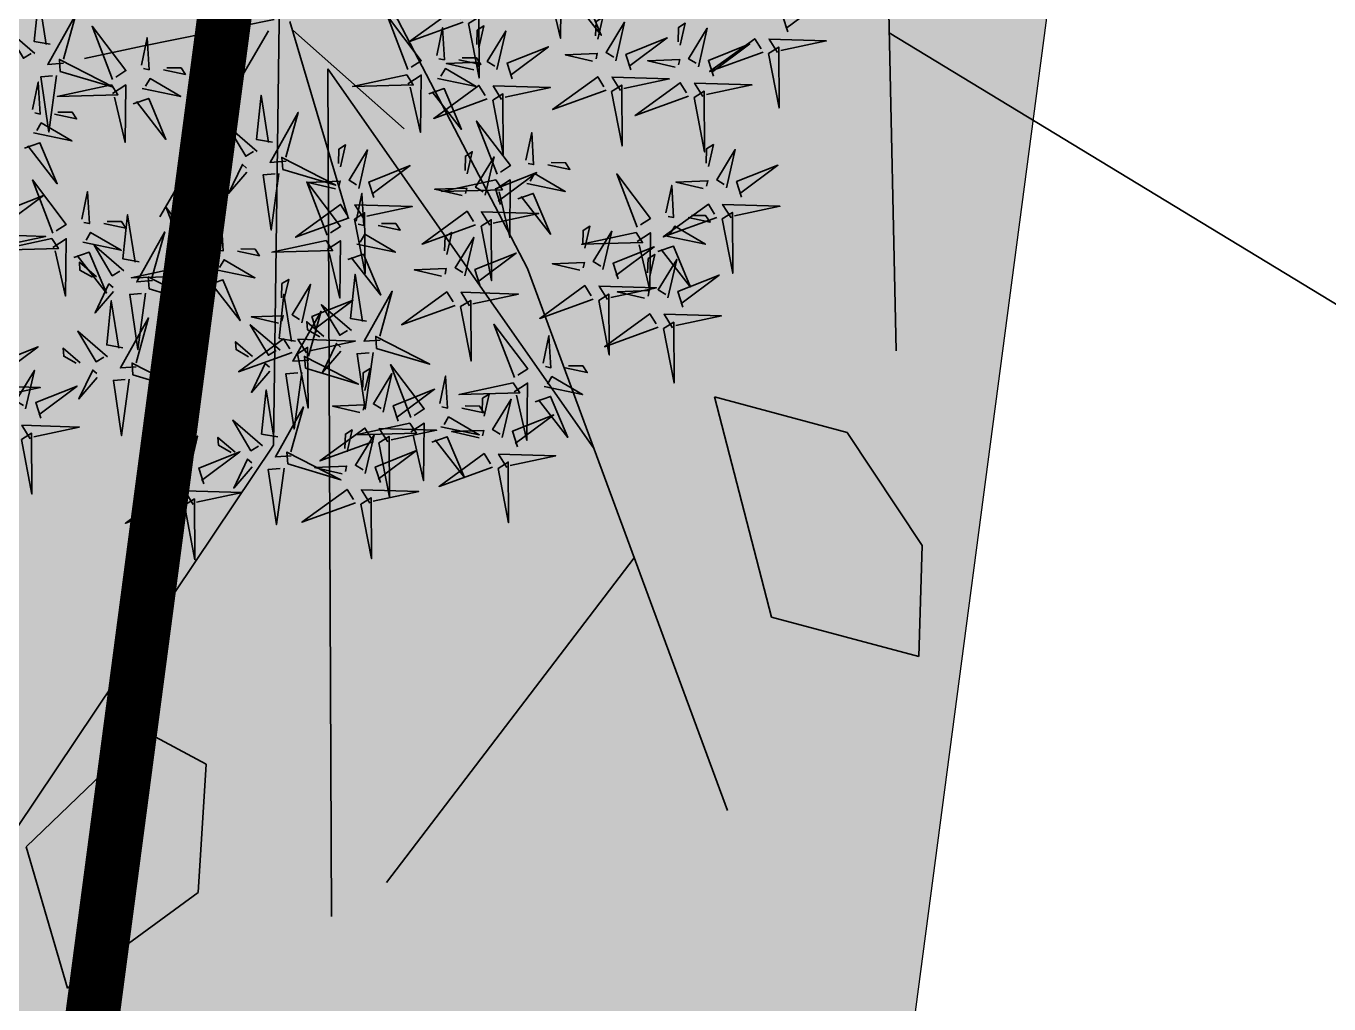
# Model space of a CAD drawing. Header units: millimetres. Extents: x -179928 to 528275, y -469666 to 511935.
# Drawn here: x 50868 to 51827, y 109429 to 110149 of the extents above; entities that cross this region are included whole.
import ezdxf

# ---------------------------------------------------------------- set-up
doc = ezdxf.new("R2010")
doc.units = ezdxf.units.MM
doc.linetypes.add('DASHED', pattern=[0.75, 0.5, -0.25])
doc.layers.add('ad-Elevation 10', color=8, linetype='Continuous')
doc.layers.add('ad-Secondary Roof', color=6, linetype='Continuous')
doc.layers.add('ad-Landscape', color=94, linetype='Continuous', lineweight=35)
doc.layers.add('ad-Landscape 2', color=7, linetype='Continuous', lineweight=35, true_color=0x264c00)

# ---------------------------------------------------------------- blocks, each defined once
blk = doc.blocks.new('1625E_Roof Plan')
at = {"layer": 'ad-Secondary Roof', "linetype": 'DASHED', "ltscale": 2, "const_width": 40}
for points in [[(13950, 14220), (13138.33, 11207.5), (13950, 8195)], [(12570, 8195), (10022.5, 11207.5), (12570, 14220), (13950, 14220), (13950, 8195)]]:
    blk.add_lwpolyline(points, close=True, dxfattribs=at)
blk = doc.blocks.new('bamboo')
at = {"layer": 'ad-Landscape'}
for points in [[(-835, 1007.8), (-876.2, 987.1), (-939.2, 1094.8), (-843.4, 1000.5)], [(-854.3, 961.7), (-964.6, 970), (-872.5, 931.4), (-862.8, 954.4)], [(-1166, 756.5), (-1215.3, 904.1), (-1191.8, 735.2), (-1166, 756.5)], [(-906.4, 902.3), (-969.4, 907), (-954.8, 890.1), (-914.9, 895)], [(-974.8, 702), (-1024.2, 849.6), (-1000.7, 680.7), (-974.8, 702)], [(-1150.2, 755), (-1008.3, 828.6), (-1121.8, 720.5), (-1143.1, 746.4)], [(-1190.3, 750.9), (-1161.9, 716.5), (-1322.1, 700.2), (-1198.9, 743.8)], [(-999.2, 696.4), (-970.7, 661.9), (-1131, 645.7), (-1007.8, 689.3)], [(-1212, 689.6), (-1192.2, 648), (-1301.2, 587.1), (-1204.9, 680.9)], [(-1166.4, 669.3), (-1176.9, 559.2), (-1136.4, 650.5), (-1159.3, 660.7)], [(-1102, 678.9), (-1023.4, 671.3), (-1112.1, 656.1), (-1110.6, 671.8)], [(-1121.7, 544.2), (-1162.9, 523.5), (-1225.9, 631.2), (-1130.2, 536.9)], [(-1059.9, 523.7), (-1093.8, 494.6), (-1113.3, 654.4), (-1067.1, 532.2)], [(-1020.9, 635), (-1001.1, 593.4), (-1110, 532.6), (-1013.8, 626.4)], [(-910.8, 624.4), (-832.2, 616.8), (-921, 601.5), (-919.5, 617.3)], [(-1108, 616), (-1114, 553.1), (-1096.8, 567.3), (-1100.9, 607.4)], [(-975.2, 614.7), (-985.8, 504.7), (-945.3, 596), (-968.1, 606.1)], [(-1288.8, 429.3), (-1338.2, 576.9), (-1314.7, 408), (-1288.8, 429.3)], [(-1053.8, 499.5), (-907.2, 551.9), (-1075.6, 524.9), (-1053.8, 499.5)], [(-916.9, 561.5), (-922.9, 498.6), (-905.6, 512.8), (-909.7, 552.9)], [(-1273.1, 427.7), (-1131.2, 501.3), (-1244.7, 393.3), (-1266, 419.1)], [(-1141, 498.1), (-1251.3, 506.4), (-1159.2, 467.8), (-1149.5, 490.8)], [(-1055, 483.7), (-978.6, 343.4), (-1088.9, 454.6), (-1063.5, 476.4)], [(-1193.1, 438.6), (-1256.1, 443.4), (-1241.5, 426.4), (-1201.6, 431.4)], [(-1130.1, 433.9), (-1136.1, 355.2), (-1153.1, 443.6), (-1137.4, 442.4)], [(-1313.2, 423.7), (-1284.7, 389.2), (-1445, 373), (-1321.8, 416.6)], [(-1334.9, 362.3), (-1315.1, 320.7), (-1424, 259.8), (-1327.8, 353.7)], [(-1289.2, 342), (-1299.8, 231.9), (-1259.3, 323.3), (-1282.1, 333.4)], [(-1224.9, 351.7), (-1146.2, 344), (-1235, 328.8), (-1233.5, 344.6)], [(-1230.9, 288.8), (-1236.9, 225.9), (-1219.6, 240.1), (-1223.8, 280.1)], [(-933.9, 115.6), (-983.2, 263.3), (-959.7, 94.3), (-933.9, 115.6)], [(-1166, 102), (-1215.3, 249.6), (-1191.8, 80.7), (-1166, 102)], [(-1150.2, 100.5), (-1008.3, 174), (-1121.8, 66), (-1143.1, 91.9)], [(-958.2, 110.1), (-929.8, 75.6), (-1090, 59.3), (-966.8, 103)], [(-1357.1, -48), (-1406.5, 99.6), (-1382.9, -69.3), (-1357.1, -48)], [(-1190.3, 96.4), (-1161.9, 61.9), (-1322.1, 45.7), (-1198.9, 89.3)], [(-979.9, 48.7), (-960.1, 7.1), (-1069.1, -53.8), (-972.8, 40.1)], [(-869.9, 38), (-791.3, 30.4), (-880, 15.2), (-878.5, 30.9)], [(-548.2, 43.3), (-554.2, -19.6), (-537, -5.4), (-541.1, 34.7)], [(-1341.4, -49.5), (-1199.5, 24), (-1312.9, -84), (-1334.3, -58.1)], [(-1212, 35.1), (-1192.2, -6.5), (-1301.2, -67.4), (-1204.9, 26.4)], [(-1166.4, 14.8), (-1176.9, -95.3), (-1136.4, -4), (-1159.3, 6.1)], [(-1102, 24.4), (-1023.4, 16.8), (-1112.1, 1.6), (-1110.6, 17.3)], [(-934.3, 28.4), (-944.8, -81.7), (-904.3, 9.6), (-927.2, 19.8)], [(-875.9, -24.9), (-881.9, -87.8), (-864.7, -73.6), (-868.8, -33.5)], [(-718.6, -144.5), (-752.5, -173.6), (-772, -13.7), (-725.8, -136)], [(-1381.4, -53.6), (-1353, -88.1), (-1513.2, -104.3), (-1390.1, -60.7)], [(-1108, -38.5), (-1114, -101.4), (-1096.8, -87.2), (-1100.9, -47.1)], [(-780.4, -124), (-821.5, -144.7), (-884.6, -37), (-788.8, -131.3)], [(-1403.2, -114.9), (-1383.3, -156.5), (-1492.3, -217.4), (-1396.1, -123.6)]]:
    blk.add_lwpolyline(points, dxfattribs=at)
at = {"layer": 'ad-Landscape 2'}
for p, q in [((43.5, 73), (278.2, 631.2)), ((-12.4, 39.5), (-247.1, 564.2)), ((-23.6, 61.9), (-370, 296.3)), ((390, 162.3), (546.4, 218.1)), ((32.3, 39.5), (390, 162.3))]:
    blk.add_line(p, q, dxfattribs=at)
for points in [[(103.7, 1424.7), (54.4, 1572.3), (77.9, 1403.4), (103.7, 1424.7)], [(-387.8, 1356.5), (-437.1, 1504.1), (-413.6, 1335.2), (-387.8, 1356.5)], [(119.4, 1423.2), (261.4, 1496.7), (147.9, 1388.7), (126.6, 1414.5)], [(-372, 1355), (-230.1, 1428.5), (-343.6, 1320.5), (-364.9, 1346.4)], [(-160.7, 1284.9), (-160, 1444.8), (-116.9, 1294.1), (-149.7, 1287.2)], [(581.6, 1302), (532.2, 1449.6), (555.7, 1280.7), (581.6, 1302)], [(79.4, 1419.1), (107.8, 1384.6), (-52.4, 1368.4), (70.8, 1412)], [(-70.9, 1292.4), (-27.7, 1358.5), (-55.4, 1272.9), (-68.6, 1281.5)], [(57.7, 1357.7), (77.5, 1316.1), (-31.5, 1255.3), (64.8, 1349.1)], [(-756.4, 1206.5), (-805.8, 1354.1), (-782.2, 1185.2), (-756.4, 1206.5)], [(-412.1, 1350.9), (-383.7, 1316.4), (-543.9, 1300.2), (-420.7, 1343.8)], [(-415.1, 1179.2), (-464.4, 1326.8), (-440.9, 1157.9), (-415.1, 1179.2)], [(103.3, 1337.4), (92.8, 1227.4), (133.3, 1318.7), (110.4, 1328.8)], [(167.7, 1347.1), (246.3, 1339.5), (157.6, 1324.2), (159.1, 1340)], [(-433.8, 1289.5), (-414, 1248), (-523, 1187.1), (-426.7, 1280.9)], [(-169.3, 1271.7), (-323, 1296.4), (-162.4, 1238.9), (-169.3, 1271.7)], [(161.7, 1284.2), (155.7, 1221.3), (172.9, 1235.5), (168.8, 1275.6)], [(557.2, 1296.4), (585.7, 1261.9), (425.4, 1245.7), (548.6, 1289.3)], [(-740.7, 1205), (-598.8, 1278.5), (-712.2, 1170.5), (-733.6, 1196.4)], [(-561.9, 1157.8), (-603.1, 1137.1), (-666.2, 1244.8), (-570.4, 1150.5)], [(-500.1, 1137.3), (-534, 1108.2), (-553.5, 1268), (-507.4, 1145.8)], [(-399.4, 1177.7), (-257.4, 1251.3), (-370.9, 1143.2), (-392.2, 1169.1)], [(-388.2, 1269.3), (-398.7, 1159.2), (-358.2, 1250.5), (-381.1, 1260.6)], [(-323.8, 1278.9), (-245.2, 1271.3), (-333.9, 1256.1), (-332.4, 1271.8)], [(-175.7, 1247.6), (-131.9, 1256.8), (-191.9, 1107.3), (-173.4, 1236.6)], [(-92.2, 1230.9), (0.4, 1170.5), (-61.7, 1248.7), (-81.3, 1233.2)], [(-18, 1257.9), (35, 1223.4), (30.4, 1245.3), (-7, 1260.2)], [(303.5, 1094), (304.2, 1253.9), (347.3, 1103.2), (314.4, 1096.3)], [(-329.8, 1216), (-335.8, 1153.1), (-318.6, 1167.3), (-322.7, 1207.4)], [(535.5, 1235), (555.3, 1193.4), (446.4, 1132.5), (542.6, 1226.4)], [(581.2, 1214.7), (570.7, 1104.6), (611.1, 1195.9), (588.3, 1206.1)], [(-780.7, 1200.9), (-752.3, 1166.4), (-912.5, 1150.2), (-789.3, 1193.8)], [(-439.4, 1173.7), (-411, 1139.2), (-571.2, 1122.9), (-448, 1166.6)], [(-174.3, 1012.2), (-173.7, 1172.1), (-130.6, 1021.4), (-163.4, 1014.5)], [(-131.4, 1199.8), (-85.3, 1198.1), (-81.9, 1073.4), (-120.4, 1202.1)], [(680.1, 1200.9), (708.6, 1166.4), (548.3, 1150.2), (671.5, 1193.8)], [(-802.5, 1139.6), (-782.6, 1098), (-891.6, 1037.1), (-795.3, 1130.9)], [(-494, 1113.1), (-347.5, 1165.5), (-515.9, 1138.5), (-494, 1113.1)], [(393.3, 1101.5), (436.5, 1167.6), (408.8, 1082), (395.6, 1090.6)], [(658.4, 1139.6), (678.2, 1098), (569.2, 1037.1), (665.5, 1130.9)], [(-773.2, 987.3), (-807.1, 958.2), (-826.6, 1118), (-780.4, 995.8)], [(-756.8, 1119.3), (-767.3, 1009.2), (-726.8, 1100.5), (-749.7, 1110.6)], [(-692.4, 1128.9), (-613.8, 1121.3), (-702.5, 1106.1), (-701, 1121.8)], [(-581.3, 1111.7), (-691.5, 1120), (-599.4, 1081.4), (-589.8, 1104.4)], [(-461.1, 1112.3), (-441.3, 1070.7), (-550.3, 1009.8), (-454, 1103.7)], [(-351.1, 1101.6), (-272.5, 1094), (-361.2, 1078.8), (-359.7, 1094.5)], [(-155.7, 961.1), (-205, 1108.7), (-181.5, 939.8), (-155.7, 961.1)], [(294.9, 1080.8), (141.2, 1105.5), (301.8, 1048), (294.9, 1080.8)], [(-698.4, 1066), (-704.4, 1003.1), (-687.2, 1017.3), (-691.3, 1057.4)], [(-495.2, 1097.3), (-418.8, 957), (-529.1, 1068.2), (-503.7, 1090.1)], [(-415.5, 1092), (-426, 981.9), (-385.5, 1073.2), (-408.4, 1083.4)], [(-365.5, 930.4), (-364.8, 1090.2), (-321.7, 939.6), (-354.5, 932.7)], [(-84.5, 1019.7), (-41.3, 1085.8), (-69, 1000.1), (-82.2, 1008.8)], [(288.5, 1056.7), (332.3, 1065.9), (272.3, 916.4), (290.8, 1045.7)], [(446.2, 1067), (499.2, 1032.5), (494.6, 1054.4), (457.2, 1069.3)], [(-633.3, 1052.3), (-696.3, 1057), (-681.8, 1040.1), (-641.8, 1045)], [(-570.3, 1047.5), (-576.3, 968.8), (-593.4, 1057.2), (-577.6, 1056)], [(-357.1, 1038.7), (-363.1, 975.8), (-345.9, 990), (-350, 1030.1)], [(-140, 959.5), (2, 1033.1), (-111.5, 925), (-132.8, 950.9)], [(372, 1040), (464.6, 979.6), (402.5, 1057.8), (382.9, 1042.3)], [(-767.1, 963.1), (-620.5, 1015.5), (-788.9, 988.5), (-767.1, 963.1)], [(-183, 999), (-336.7, 1023.7), (-176.1, 966.2), (-183, 999)], [(-275.7, 937.9), (-232.5, 1004), (-260.1, 918.3), (-273.4, 927)], [(289.9, 848.6), (290.5, 1008.4), (333.6, 857.8), (300.8, 850.9)], [(332.8, 1008.9), (378.9, 1007.2), (382.3, 882.5), (343.8, 1011.2)], [(-180, 955.5), (-151.6, 921), (-311.8, 904.8), (-188.6, 948.4)], [(-189.3, 974.8), (-145.6, 984), (-205.5, 834.6), (-187, 963.9)], [(-105.9, 958.2), (-13.2, 897.8), (-75.4, 976), (-94.9, 960.5)], [(-31.6, 985.2), (21.3, 950.7), (16.7, 972.5), (-20.7, 987.5)], [(-768.3, 947.3), (-691.9, 807), (-802.2, 918.2), (-776.8, 940.1)], [(-592.6, 770.2), (-641.9, 917.8), (-618.4, 748.9), (-592.6, 770.2)], [(-374.1, 917.2), (-527.8, 941.9), (-367.2, 884.4), (-374.1, 917.2)], [(-145, 927.1), (-99, 925.4), (-95.6, 800.6), (-134.1, 929.4)], [(379.6, 856.1), (422.9, 922.2), (395.2, 836.5), (381.9, 845.1)], [(-843.4, 897.5), (-849.4, 818.8), (-866.4, 907.2), (-850.7, 906)], [(-380.5, 893), (-336.7, 902.2), (-396.6, 752.7), (-378.2, 882.1)], [(-297, 876.4), (-204.4, 816), (-266.5, 894.2), (-286.1, 878.7)], [(-201.7, 894.1), (-181.9, 852.5), (-290.9, 791.6), (-194.6, 885.5)], [(-222.7, 903.4), (-169.8, 868.9), (-174.4, 890.7), (-211.8, 905.7)], [(-91.7, 883.5), (-13.1, 875.8), (-101.8, 860.6), (-100.3, 876.4)], [(120.7, 803.3), (79.5, 782.6), (16.5, 890.3), (112.2, 796)], [(182.5, 782.8), (148.6, 753.6), (129.1, 913.5), (175.2, 791.2)], [(564.8, 755.5), (530.9, 726.4), (511.4, 886.2), (557.5, 764)], [(-576.8, 768.6), (-434.9, 842.2), (-548.4, 734.1), (-569.7, 760)], [(-336.2, 845.3), (-290.1, 843.6), (-286.7, 718.8), (-325.2, 847.6)], [(-156.1, 873.8), (-166.6, 763.7), (-126.1, 855), (-149, 865.2)], [(281.2, 835.4), (127.5, 860.1), (288.1, 802.6), (281.2, 835.4)], [(503, 776), (461.8, 755.3), (398.7, 863), (494.5, 768.7)], [(-97.7, 820.6), (-103.7, 757.7), (-86.5, 771.9), (-90.6, 811.9)], [(188.6, 758.6), (335.2, 810.9), (166.8, 784), (188.6, 758.6)], [(274.9, 811.2), (318.6, 820.4), (258.7, 670.9), (277.2, 800.3)], [(358.3, 794.5), (451, 734.2), (388.8, 812.4), (369.3, 796.8)], [(432.6, 821.6), (485.5, 787.1), (480.9, 808.9), (443.5, 823.9)], [(-959.1, 700.5), (-817.2, 774), (-930.7, 666), (-952, 691.8)], [(-199.8, 660.1), (-233.7, 630.9), (-253.2, 790.8), (-207, 668.5)], [(570.9, 731.3), (717.4, 783.7), (549, 756.7), (570.9, 731.3)], [(721.1, 778.2), (749.5, 743.7), (589.3, 727.5), (712.5, 771.1)], [(-616.9, 764.6), (-588.5, 730.1), (-748.7, 713.9), (-625.5, 757.5)], [(-261.6, 680.5), (-302.7, 659.9), (-365.8, 767.6), (-270, 673.2)], [(101.4, 757.2), (-8.9, 765.5), (83.2, 726.9), (92.9, 749.9)], [(187.4, 742.8), (263.8, 602.4), (153.5, 713.7), (178.9, 735.5)], [(319.2, 763.5), (365.2, 761.8), (368.6, 637), (330.1, 765.8)], [(483.6, 729.9), (373.4, 738.2), (465.5, 699.6), (475.2, 722.6)], [(-638.6, 703.2), (-618.8, 661.6), (-727.8, 600.7), (-631.5, 694.6)], [(-264.9, 565.6), (-314.3, 713.2), (-290.7, 544.3), (-264.9, 565.6)], [(49.3, 697.7), (-13.7, 702.5), (0.8, 685.5), (40.8, 690.4)], [(112.3, 693), (106.3, 614.2), (89.3, 702.6), (105, 701.5)], [(569.7, 715.5), (646.1, 575.2), (535.8, 686.4), (561.2, 708.3)], [(699.3, 716.8), (719.2, 675.2), (610.2, 614.4), (706.4, 708.2)], [(-619.9, 538.4), (-669.2, 686), (-645.7, 517), (-619.9, 538.4)], [(-593, 682.9), (-603.5, 572.8), (-563, 664.1), (-585.9, 674.3)], [(-528.6, 692.6), (-450, 684.9), (-538.7, 669.7), (-537.2, 685.5)], [(-193.7, 635.8), (-47.1, 688.2), (-215.5, 661.2), (-193.7, 635.8)], [(431.6, 670.5), (368.6, 675.2), (383.1, 658.2), (423.1, 663.2)], [(494.6, 665.7), (488.6, 587), (471.6, 675.4), (487.3, 674.2)], [(-534.6, 629.7), (-540.6, 566.8), (-523.4, 581), (-527.5, 621)], [(-280.9, 634.5), (-391.2, 642.7), (-299.1, 604.1), (-289.4, 627.2)], [(-249.2, 564.1), (-107.3, 637.7), (-220.7, 529.6), (-242.1, 555.5)], [(-37.8, 466.8), (-37.2, 626.6), (5.9, 476), (-26.9, 469.1)], [(-604.1, 536.8), (-462.2, 610.4), (-575.7, 502.3), (-597, 528.2)], [(-194.9, 620.1), (-118.4, 479.7), (-228.8, 591), (-203.4, 612.8)], [(-650.3, 428.2), (-684.2, 399.1), (-703.7, 559), (-657.6, 436.7)], [(-289.2, 560), (-260.8, 525.6), (-421, 509.3), (-297.8, 552.9)], [(-333, 575), (-396, 579.7), (-381.4, 562.8), (-341.5, 567.7)], [(-270, 570.3), (-276, 491.5), (-293, 579.9), (-277.2, 578.7)], [(680.5, 489.6), (639.3, 469), (576.2, 576.7), (672, 482.3)], [(-712.1, 448.7), (-753.3, 428.1), (-816.4, 535.7), (-720.6, 441.4)], [(-644.2, 532.8), (-615.8, 498.3), (-776, 482), (-652.8, 525.7)], [(52, 474.3), (95.2, 540.4), (67.5, 454.7), (54.3, 463.3)], [(-311, 498.7), (-291.1, 457.1), (-400.1, 396.2), (-303.9, 490)], [(-265.3, 478.4), (-275.8, 368.3), (-235.4, 459.6), (-258.2, 469.8)], [(-200.9, 488), (-122.3, 480.4), (-211, 465.2), (-209.5, 480.9)], [(-46.5, 453.6), (-200.1, 478.3), (-39.6, 420.8), (-46.5, 453.6)], [(-665.9, 471.4), (-646.1, 429.8), (-755.1, 368.9), (-658.8, 462.8)], [(-644.2, 404), (-497.6, 456.4), (-666, 429.4), (-644.2, 404)], [(-620.3, 451.1), (-630.8, 341), (-590.3, 432.3), (-613.2, 442.5)], [(-555.9, 460.7), (-477.3, 453.1), (-566, 437.9), (-564.5, 453.6)], [(104.9, 439.8), (157.9, 405.3), (153.3, 427.1), (115.9, 442.1)], [(661.1, 443.6), (550.9, 451.8), (643, 413.2), (652.6, 436.3)], [(-731.5, 402.7), (-841.7, 410.9), (-749.6, 372.3), (-739.9, 395.4)], [(-206.9, 425.1), (-212.9, 362.2), (-195.7, 376.4), (-199.8, 416.5)], [(-52.8, 429.4), (-9, 438.6), (-69, 289.1), (-50.5, 418.5)], [(30.7, 412.7), (123.3, 352.4), (61.2, 430.6), (41.6, 415)], [(393.8, 326), (352.6, 305.3), (289.5, 413), (385.3, 318.7)], [(455.6, 305.5), (421.7, 276.4), (402.2, 436.3), (448.3, 314)], [(617.5, 275.9), (618.2, 435.7), (661.3, 285.1), (628.5, 278.2)], [(-645.4, 388.3), (-569, 247.9), (-679.3, 359.1), (-653.9, 381)], [(-561.9, 397.8), (-567.9, 334.9), (-550.7, 349.1), (-554.8, 389.2)], [(-8.5, 381.7), (37.5, 380), (40.9, 255.2), (2.4, 384)], [(609.1, 384.1), (546.1, 388.8), (560.6, 371.9), (600.6, 376.8)], [(672.1, 379.4), (666.1, 300.6), (649, 389), (664.8, 387.8)], [(-783.5, 343.2), (-846.5, 347.9), (-832, 331), (-792, 335.9)], [(-720.5, 338.5), (-726.5, 259.7), (-743.5, 348.1), (-727.8, 346.9)], [(-606.2, 183.8), (-655.6, 331.4), (-632, 162.5), (-606.2, 183.8)], [(461.7, 281.3), (608.2, 333.7), (439.8, 306.7), (461.7, 281.3)], [(-363.6, 169.2), (-397.5, 140), (-417, 299.9), (-370.9, 177.6)], [(-425.4, 189.6), (-466.6, 169), (-529.7, 276.7), (-433.9, 182.4)], [(374.4, 279.9), (264.1, 288.2), (356.3, 249.6), (365.9, 272.6)], [(460.4, 265.6), (536.9, 125.2), (426.5, 236.4), (452, 258.3)], [(608.9, 262.7), (455.2, 287.4), (615.8, 229.9), (608.9, 262.7)], [(-590.5, 182.3), (-448.6, 255.9), (-562, 147.8), (-583.4, 173.7)], [(322.4, 220.5), (259.3, 225.2), (273.9, 208.3), (313.9, 213.2)], [(385.4, 215.7), (379.4, 137), (362.3, 225.4), (378.1, 224.2)], [(602.5, 238.5), (646.3, 247.7), (586.3, 98.2), (604.8, 227.6)], [(686, 221.8), (778.6, 161.5), (716.5, 239.7), (696.9, 224.1)], [(-918.2, 114.1), (-776.2, 187.7), (-889.7, 79.6), (-911, 105.5)], [(-357.5, 145), (-210.9, 197.3), (-379.3, 170.3), (-357.5, 145)], [(646.8, 190.8), (692.9, 189.1), (696.3, 64.3), (657.8, 193.1)], [(-630.5, 178.2), (-602.1, 143.7), (-762.3, 127.5), (-639.2, 171.1)], [(-444.7, 143.6), (-555, 151.8), (-462.9, 113.3), (-453.2, 136.3)], [(-652.3, 116.9), (-632.5, 75.3), (-741.4, 14.4), (-645.2, 108.2)], [(-510.6, -20.7), (-560, 126.9), (-536.5, -42), (-510.6, -20.7)], [(-358.7, 129.2), (-282.3, -11.2), (-392.6, 100.1), (-367.2, 121.9)], [(-606.6, 96.6), (-617.1, -13.5), (-576.7, 77.8), (-599.5, 88)], [(-496.8, 84.1), (-559.8, 88.8), (-545.3, 71.9), (-505.3, 76.8)], [(-542.2, 106.2), (-463.6, 98.6), (-552.3, 83.4), (-550.8, 99.1)], [(-433.8, 79.4), (-439.8, 0.6), (-456.8, 89), (-441.1, 87.9)], [(-494.9, -22.2), (-353, 51.3), (-466.5, -56.7), (-487.8, -30.9)]]:
    blk.add_lwpolyline(points, dxfattribs=at)
blk = doc.blocks.new('1625_East Villa')
at = {"transparency": 33554559}
h = blk.add_hatch(dxfattribs=at)
h.set_pattern_fill('GRASS', color=74, angle=180)
h.set_pattern_definition([(270, (14545, 13620), (17.96051, -17.96051), [4.7625, -31.15852]), (225, (14545, 13620), (17.96051, -17.96051), [4.7625, -20.6375]), (315, (14545, 13620), (17.96051, 17.96051), [4.7625, -20.6375])])
h.paths.add_polyline_path([(14550, 10245), (13640, 10245), (13640, 13620), (14550, 13620)])
h = blk.add_hatch(color=256, dxfattribs=at)
h.dxf.hatch_style = 1
h.set_gradient(color1=(153, 204, 0), color2=(63, 127, 0), tint=1, name='INVSPHERICAL')
h.paths.add_polyline_path([(14550, 10245), (13640, 10245), (13640, 13620), (14550, 13620)])
at = {"layer": 'ad-Elevation 10'}
blk.add_lwpolyline([(14550, 10245), (13640, 10245), (13640, 13620), (14550, 13620)], close=True, dxfattribs=at)
at = {"layer": 'ad-Landscape', "linetype": 'Continuous', "xscale": 0.2620739326953535, "yscale": 0.2620739326953535, "zscale": 0.2620739326953535, "rotation": 180}
blk.add_blockref('bamboo', (13995.03, 12479.42), dxfattribs=at)
blk.add_blockref('1625E_Roof Plan', (0, 0))
blk = doc.blocks.new("All Plot's Villa Plans")
at = {"ltscale": 5, "rotation": 352.4703876422526}
blk.add_blockref('1625_East Villa', (35550.66, 99624.73), dxfattribs=at)
blk = doc.blocks.new('QRFQ')
at = {"layer": 'ad-Landscape', "color": 30, "true_color": 0xf26722}
for p, q in [((260796.79589, 1945729.51562, 129.91352), (260796.69721, 1945729.11774, 129.91352)), ((260796.39428, 1945729.50785, 129.91352), (260796.451, 1945729.24732, 129.91352)), ((260796.3286, 1945729.49244, 129.91352), (260796.23652, 1945729.17105, 129.91352)), ((260796.34777, 1945729.42776, 129.91352), (260796.18687, 1945728.82502, 129.91352)), ((260796.34777, 1945729.42776, 129.91352), (260796.46347, 1945729.10719, 129.91352)), ((260796.75355, 1945729.34491, 129.91352), (260797.10558, 1945728.97432, 129.91352)), ((260796.451, 1945729.24732, 129.91352), (260796.4887, 1945728.82379, 129.91352)), ((260796.23652, 1945729.17105, 129.91352), (260795.93153, 1945728.90634, 129.91352)), ((260796.55917, 1945729.12006, 129.91352), (260796.55719, 1945728.9527, 129.91352)), ((260796.55917, 1945729.12006, 129.91352), (260796.64655, 1945729.06932, 129.91352)), ((260796.67801, 1945728.97446, 129.91352), (260796.64655, 1945729.06932, 129.91352)), ((260796.47111, 1945729.02144, 129.91352), (260796.23259, 1945728.83863, 129.91352)), ((260796.09047, 1945728.99202, 129.91352), (260795.98346, 1945728.93351, 129.91352)), ((260796.09047, 1945728.99202, 129.91352), (260796.12712, 1945728.95733, 129.91352)), ((260796.65428, 1945728.89632, 129.91352), (260796.67801, 1945728.97446, 129.91352)), ((260796.09673, 1945728.86773, 129.91352), (260796.12712, 1945728.95733, 129.91352)), ((260796.55719, 1945728.9527, 129.91352), (260796.65428, 1945728.89632, 129.91352)), ((260795.98346, 1945728.93351, 129.91352), (260795.98544, 1945728.82513, 129.91352)), ((260795.98544, 1945728.82513, 129.91352), (260796.09673, 1945728.86773, 129.91352))]:
    blk.add_line(p, q, dxfattribs=at)
blk = doc.blocks.new('zw$E387')
at = {"color": 6, "xscale": 999.9541051248865, "yscale": 999.9541051248865, "zscale": 999.9541051248865, "rotation": 15.20137085992778}
blk.add_blockref('QRFQ', (258562209.25, -1945833356.75, 1363592.9), dxfattribs=at)

msp = doc.modelspace()

# ---------------------------------------------------------------- block references
at = {"ltscale": 5}
msp.add_blockref("All Plot's Villa Plans", (0, 0), dxfattribs=at)

# ---------------------------------------------------------------- next in the draw order: block references
msp.add_blockref('zw$E387', (0, 0), dxfattribs=at)

doc.saveas('drawing.dxf')
